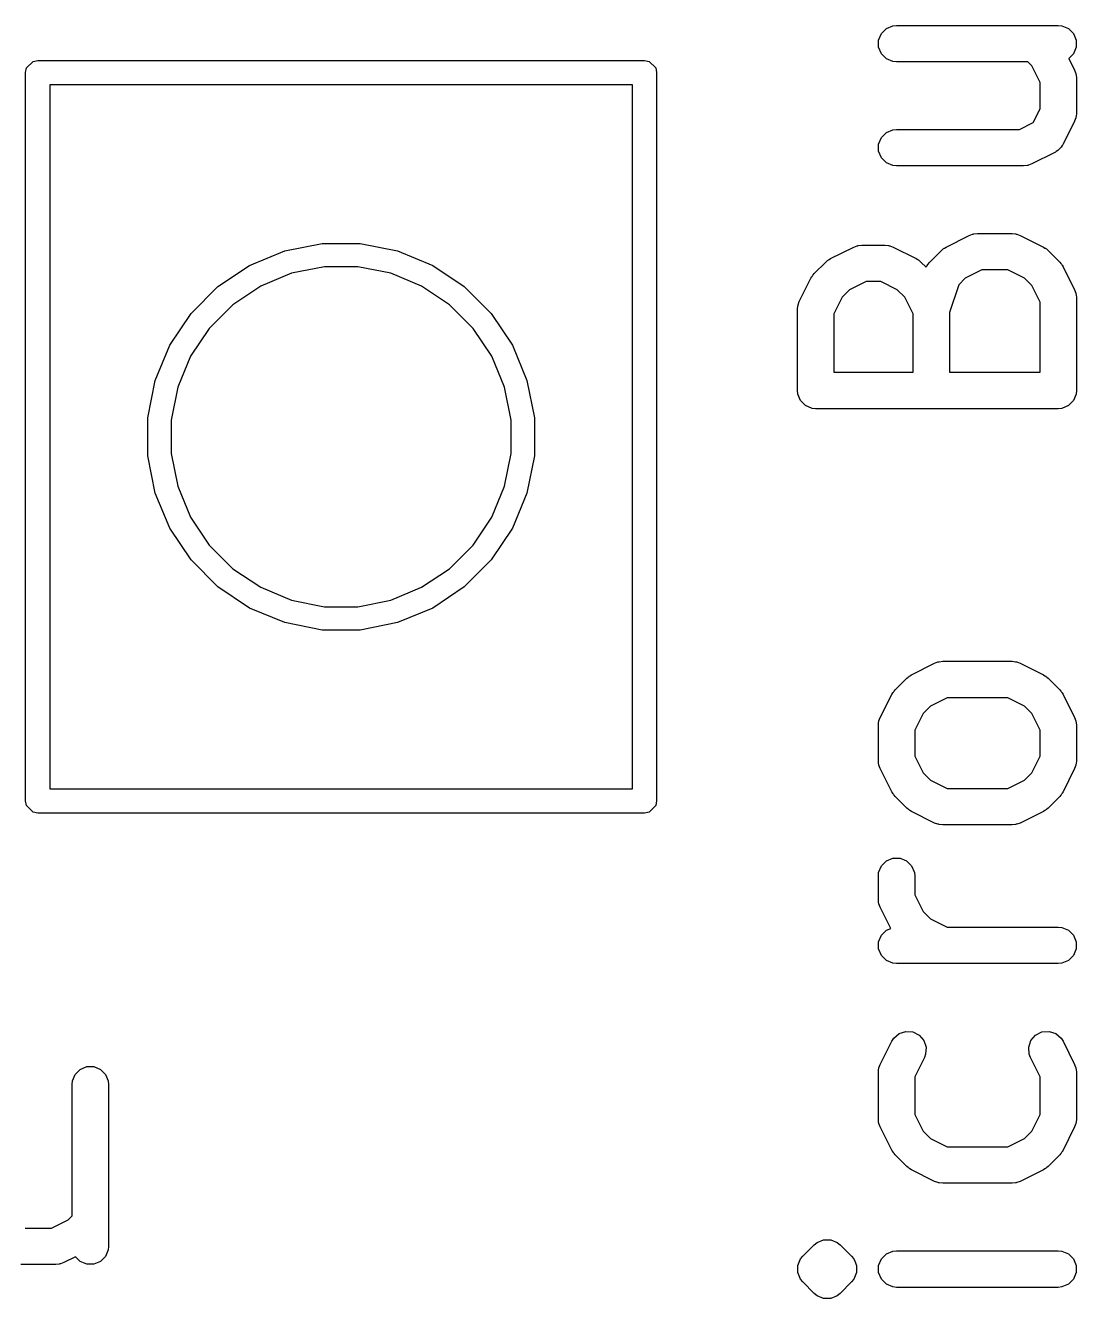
# Model space of a CAD drawing. Extents: x 0.58 to 7.69, y -5.21 to -0.56.
# Drawn here: x 4.8311 to 5.0016, y -1.9059 to -1.6994 of the extents above; entities that cross this region are included whole.
import ezdxf

# ---------------------------------------------------------------- set-up
doc = ezdxf.new("R2010")
doc.units = 0
doc.header["$MEASUREMENT"] = 0
doc.layers.add('BLACK', color=7, linetype='CONTINUOUS')

msp = doc.modelspace()

# ---------------------------------------------------------------- linework, layer by layer
at = {"layer": 'BLACK', "linetype": 'CONTINUOUS'}
for p, q in [((4.96947, -1.70182), (4.96991, -1.70076)), ((4.96991, -1.70076), (4.97073, -1.69994)), ((4.97073, -1.69994), (4.97179, -1.6995)), ((4.97179, -1.6995), (4.97237, -1.69945)), ((4.97237, -1.69945), (4.99861, -1.69945)), ((4.99861, -1.69945), (4.99919, -1.6995)), ((4.99919, -1.6995), (5.00026, -1.69994)), ((5.00026, -1.69994), (5.00107, -1.70076)), ((5.00107, -1.70076), (5.00151, -1.70182)), ((4.96947, -1.70298), (4.96947, -1.70182)), ((4.96991, -1.70404), (4.96947, -1.70298)), ((5.00151, -1.70298), (5.00107, -1.70404)), ((5.00151, -1.70182), (5.00151, -1.70298)), ((4.83232, -1.70527), (4.83307, -1.70512)), ((4.83307, -1.70512), (4.9315, -1.70512)), ((4.9315, -1.70512), (4.93225, -1.70527)), ((4.97073, -1.70485), (4.96991, -1.70404)), ((4.97179, -1.7053), (4.97073, -1.70485)), ((5.00107, -1.70404), (5.00031, -1.7048)), ((5.00031, -1.7048), (5.00126, -1.7067)), ((4.8311, -1.70709), (4.83125, -1.70633)), ((4.8311, -1.8252), (4.8311, -1.70709)), ((4.83125, -1.70633), (4.83232, -1.70527)), ((4.93225, -1.70527), (4.93331, -1.70633)), ((4.93331, -1.70633), (4.93346, -1.70709)), ((4.93346, -1.70709), (4.93346, -1.8252)), ((4.97237, -1.70535), (4.97179, -1.7053)), ((4.99364, -1.70535), (4.97237, -1.70535)), ((4.99431, -1.70602), (4.99364, -1.70535)), ((4.99566, -1.70872), (4.99431, -1.70602)), ((5.00126, -1.7067), (5.00146, -1.70724)), ((5.00146, -1.70724), (5.00147, -1.70735)), ((4.83504, -1.70906), (4.83504, -1.82323)), ((4.92953, -1.70906), (4.83504, -1.70906)), ((4.92953, -1.82323), (4.92953, -1.70906)), ((4.99566, -1.71295), (4.99566, -1.70872)), ((5.00147, -1.70735), (5.00151, -1.70745)), ((5.00151, -1.70745), (5.00157, -1.70802)), ((5.00157, -1.70802), (5.00157, -1.71365)), ((4.99454, -1.7152), (4.99566, -1.71295)), ((4.99229, -1.71632), (4.99454, -1.7152)), ((5.00126, -1.71497), (4.99938, -1.71872)), ((5.00146, -1.71443), (5.00126, -1.71497)), ((5.00147, -1.71432), (5.00146, -1.71443)), ((5.00151, -1.71422), (5.00147, -1.71432)), ((5.00157, -1.71365), (5.00151, -1.71422)), ((4.96947, -1.7187), (4.96991, -1.71763)), ((4.96991, -1.71763), (4.97073, -1.71682)), ((4.97073, -1.71682), (4.97179, -1.71638)), ((4.97179, -1.71638), (4.97237, -1.71632)), ((4.97237, -1.71632), (4.99229, -1.71632)), ((4.96947, -1.71985), (4.96947, -1.7187)), ((4.99879, -1.71945), (4.99855, -1.71973)), ((4.99907, -1.71921), (4.99879, -1.71945)), ((4.99926, -1.71892), (4.99907, -1.71921)), ((4.99931, -1.71886), (4.99926, -1.71892)), ((4.99932, -1.71881), (4.99931, -1.71886)), ((4.99938, -1.71872), (4.99932, -1.71881)), ((4.96991, -1.72091), (4.96947, -1.71985)), ((4.97073, -1.72173), (4.96991, -1.72091)), ((4.97179, -1.72217), (4.97073, -1.72173)), ((4.99806, -1.72004), (4.99431, -1.72191)), ((4.99816, -1.71998), (4.99806, -1.72004)), ((4.9982, -1.71996), (4.99816, -1.71998)), ((4.99826, -1.71991), (4.9982, -1.71996)), ((4.99855, -1.71973), (4.99826, -1.71991)), ((4.97237, -1.72223), (4.97179, -1.72217)), ((4.99299, -1.72223), (4.97237, -1.72223)), ((4.99357, -1.72217), (4.99299, -1.72223)), ((4.99366, -1.72213), (4.99357, -1.72217)), ((4.99377, -1.72212), (4.99366, -1.72213)), ((4.99431, -1.72191), (4.99377, -1.72212)), ((4.98042, -1.73538), (4.98417, -1.7335)), ((4.98417, -1.7335), (4.98471, -1.7333)), ((4.98471, -1.7333), (4.98482, -1.73329)), ((4.98482, -1.73329), (4.98492, -1.73325)), ((4.98492, -1.73325), (4.98549, -1.73319)), ((4.98549, -1.73319), (4.99112, -1.73319)), ((4.99112, -1.73319), (4.99169, -1.73325)), ((4.99169, -1.73325), (4.99179, -1.73329)), ((4.99179, -1.73329), (4.9919, -1.7333)), ((4.9919, -1.7333), (4.99244, -1.7335)), ((4.99244, -1.7335), (4.99619, -1.73538)), ((4.86744, -1.73836), (4.87314, -1.736)), ((4.87314, -1.736), (4.8792, -1.7348)), ((4.8792, -1.7348), (4.88537, -1.7348)), ((4.88537, -1.7348), (4.89143, -1.736)), ((4.89143, -1.736), (4.89713, -1.73836)), ((4.96167, -1.73725), (4.96542, -1.73538)), ((4.96542, -1.73538), (4.96596, -1.73517)), ((4.96596, -1.73517), (4.96607, -1.73516)), ((4.96607, -1.73516), (4.96617, -1.73512)), ((4.96617, -1.73512), (4.96674, -1.73507)), ((4.96674, -1.73507), (4.97049, -1.73507)), ((4.97049, -1.73507), (4.97107, -1.73512)), ((4.97107, -1.73512), (4.97117, -1.73516)), ((4.97117, -1.73516), (4.97127, -1.73517)), ((4.97127, -1.73517), (4.97181, -1.73538)), ((4.97181, -1.73538), (4.97556, -1.73725)), ((4.97778, -1.73781), (4.97965, -1.73593)), ((4.97965, -1.73593), (4.97988, -1.73575)), ((4.97988, -1.73575), (4.97993, -1.73569)), ((4.97993, -1.73569), (4.98002, -1.73563)), ((4.98002, -1.73563), (4.9801, -1.73557)), ((4.9801, -1.73557), (4.98017, -1.73554)), ((4.98017, -1.73554), (4.98042, -1.73538)), ((4.99619, -1.73538), (4.99643, -1.73554)), ((4.99643, -1.73554), (4.99651, -1.73557)), ((4.99651, -1.73557), (4.99659, -1.73563)), ((4.99659, -1.73563), (4.99668, -1.73569)), ((4.99668, -1.73569), (4.99673, -1.73575)), ((4.99673, -1.73575), (4.99695, -1.73593)), ((4.99695, -1.73593), (4.99883, -1.73781)), ((4.95903, -1.73968), (4.96091, -1.73781)), ((4.96091, -1.73781), (4.96113, -1.73762)), ((4.96113, -1.73762), (4.96118, -1.73756)), ((4.96118, -1.73756), (4.96127, -1.73751)), ((4.96127, -1.73751), (4.96135, -1.73744)), ((4.96135, -1.73744), (4.96143, -1.73741)), ((4.96143, -1.73741), (4.96167, -1.73725)), ((4.97556, -1.73725), (4.97581, -1.73741)), ((4.97581, -1.73741), (4.97588, -1.73744)), ((4.97588, -1.73744), (4.97596, -1.73751)), ((4.97596, -1.73751), (4.97605, -1.73756)), ((4.97605, -1.73756), (4.9761, -1.73762)), ((4.9761, -1.73762), (4.97633, -1.73781)), ((4.97633, -1.73781), (4.9772, -1.73867)), ((4.97737, -1.73835), (4.97741, -1.73825)), ((4.97741, -1.73825), (4.97778, -1.73781)), ((4.99883, -1.73781), (4.99901, -1.73803)), ((4.99901, -1.73803), (4.99907, -1.73808)), ((4.99907, -1.73808), (4.99913, -1.73817)), ((4.99913, -1.73817), (4.9992, -1.73825)), ((4.9992, -1.73825), (4.99923, -1.73833)), ((4.8623, -1.74179), (4.86744, -1.73836)), ((4.87424, -1.73964), (4.86923, -1.74172)), ((4.87957, -1.73858), (4.87424, -1.73964)), ((4.885, -1.73858), (4.87957, -1.73858)), ((4.89032, -1.73964), (4.885, -1.73858)), ((4.89534, -1.74172), (4.89032, -1.73964)), ((4.89713, -1.73836), (4.90226, -1.74179)), ((4.95848, -1.74045), (4.95863, -1.7402)), ((4.95863, -1.7402), (4.95866, -1.74013)), ((4.95866, -1.74013), (4.95873, -1.74005)), ((4.95873, -1.74005), (4.95879, -1.73996)), ((4.95879, -1.73996), (4.95885, -1.73991)), ((4.95885, -1.73991), (4.95903, -1.73968)), ((4.9772, -1.73867), (4.9773, -1.73843)), ((4.9773, -1.73843), (4.97737, -1.73835)), ((4.98619, -1.7391), (4.98349, -1.74045)), ((4.99042, -1.7391), (4.98619, -1.7391)), ((4.99312, -1.74045), (4.99042, -1.7391)), ((4.99923, -1.73833), (4.99938, -1.73857)), ((4.99938, -1.73857), (5.00126, -1.74232)), ((4.85794, -1.74616), (4.8623, -1.74179)), ((4.86923, -1.74172), (4.86472, -1.74474)), ((4.89985, -1.74474), (4.89534, -1.74172)), ((4.90226, -1.74179), (4.90663, -1.74616)), ((4.9566, -1.7442), (4.95848, -1.74045)), ((4.96474, -1.74232), (4.96355, -1.74352)), ((4.96744, -1.74097), (4.96474, -1.74232)), ((4.9698, -1.74097), (4.96744, -1.74097)), ((4.97249, -1.74232), (4.9698, -1.74097)), ((4.97369, -1.74352), (4.97249, -1.74232)), ((4.98245, -1.74149), (4.98095, -1.746)), ((4.98349, -1.74045), (4.98245, -1.74149)), ((4.99431, -1.74164), (4.99312, -1.74045)), ((4.99566, -1.74434), (4.99431, -1.74164)), ((5.00126, -1.74232), (5.00146, -1.74286)), ((4.9564, -1.74474), (4.9566, -1.7442)), ((4.96355, -1.74352), (4.9622, -1.74622)), ((4.97504, -1.74622), (4.97369, -1.74352)), ((4.99566, -1.75569), (4.99566, -1.74434)), ((5.00146, -1.74286), (5.00147, -1.74297)), ((5.00147, -1.74297), (5.00151, -1.74307)), ((5.00151, -1.74307), (5.00157, -1.74364)), ((5.00157, -1.74364), (5.00157, -1.75864)), ((4.85451, -1.75129), (4.85794, -1.74616)), ((4.86472, -1.74474), (4.86088, -1.74857)), ((4.90369, -1.74857), (4.89985, -1.74474)), ((4.90663, -1.74616), (4.91006, -1.75129)), ((4.95629, -1.74552), (4.95635, -1.74494)), ((4.95629, -1.75864), (4.95629, -1.74552)), ((4.95635, -1.74494), (4.95639, -1.74485)), ((4.95639, -1.74485), (4.9564, -1.74474)), ((4.9622, -1.74622), (4.9622, -1.75569)), ((4.97504, -1.75569), (4.97504, -1.74622)), ((4.98095, -1.746), (4.98095, -1.75569)), ((4.86088, -1.74857), (4.85786, -1.75309)), ((4.90671, -1.75309), (4.90369, -1.74857)), ((4.85214, -1.757), (4.85451, -1.75129)), ((4.91006, -1.75129), (4.91242, -1.757)), ((4.85786, -1.75309), (4.85578, -1.7581)), ((4.90878, -1.7581), (4.90671, -1.75309)), ((4.9622, -1.75569), (4.97504, -1.75569)), ((4.98095, -1.75569), (4.99566, -1.75569)), ((4.85094, -1.76305), (4.85214, -1.757)), ((4.85578, -1.7581), (4.85472, -1.76343)), ((4.90984, -1.76343), (4.90878, -1.7581)), ((4.91242, -1.757), (4.91363, -1.76305)), ((4.95635, -1.75922), (4.95629, -1.75864)), ((5.00157, -1.75864), (5.00151, -1.75922)), ((4.95679, -1.76028), (4.95635, -1.75922)), ((4.9576, -1.7611), (4.95679, -1.76028)), ((5.00107, -1.76028), (5.00026, -1.7611)), ((5.00151, -1.75922), (5.00107, -1.76028)), ((4.85094, -1.76343), (4.85094, -1.76305)), ((4.91363, -1.76305), (4.91363, -1.76923)), ((4.95867, -1.76154), (4.9576, -1.7611)), ((4.95924, -1.7616), (4.95867, -1.76154)), ((4.99861, -1.7616), (4.95924, -1.7616)), ((4.99919, -1.76154), (4.99861, -1.7616)), ((5.00026, -1.7611), (4.99919, -1.76154)), ((4.85094, -1.76923), (4.85094, -1.76343)), ((4.85472, -1.76343), (4.85472, -1.76886)), ((4.90984, -1.76886), (4.90984, -1.76343)), ((4.85214, -1.77528), (4.85094, -1.76923)), ((4.85472, -1.76886), (4.85578, -1.77418)), ((4.90878, -1.77418), (4.90984, -1.76886)), ((4.91363, -1.76923), (4.91242, -1.77528)), ((4.85451, -1.78099), (4.85214, -1.77528)), ((4.85578, -1.77418), (4.85786, -1.7792)), ((4.90671, -1.7792), (4.90878, -1.77418)), ((4.91242, -1.77528), (4.91006, -1.78099)), ((4.85786, -1.7792), (4.86088, -1.78371)), ((4.90369, -1.78371), (4.90671, -1.7792)), ((4.85794, -1.78612), (4.85451, -1.78099)), ((4.91006, -1.78099), (4.90663, -1.78612)), ((4.86088, -1.78371), (4.86472, -1.78755)), ((4.89985, -1.78755), (4.90369, -1.78371)), ((4.8623, -1.79049), (4.85794, -1.78612)), ((4.86472, -1.78755), (4.86923, -1.79056)), ((4.89534, -1.79056), (4.89985, -1.78755)), ((4.90663, -1.78612), (4.90226, -1.79049)), ((4.86744, -1.79392), (4.8623, -1.79049)), ((4.86923, -1.79056), (4.87424, -1.79264)), ((4.89032, -1.79264), (4.89534, -1.79056)), ((4.90226, -1.79049), (4.89713, -1.79392)), ((4.87314, -1.79628), (4.86744, -1.79392)), ((4.87424, -1.79264), (4.87957, -1.7937)), ((4.87957, -1.7937), (4.885, -1.7937)), ((4.885, -1.7937), (4.89032, -1.79264)), ((4.89713, -1.79392), (4.89143, -1.79628)), ((4.8792, -1.79749), (4.87314, -1.79628)), ((4.88537, -1.79749), (4.8792, -1.79749)), ((4.89143, -1.79628), (4.88537, -1.79749)), ((4.9748, -1.80475), (4.97855, -1.80287)), ((4.97855, -1.80287), (4.97909, -1.80266)), ((4.97909, -1.80266), (4.97919, -1.80266)), ((4.97919, -1.80266), (4.97929, -1.80262)), ((4.97929, -1.80262), (4.97987, -1.80256)), ((4.97987, -1.80256), (4.99112, -1.80256)), ((4.99112, -1.80256), (4.99169, -1.80262)), ((4.99169, -1.80262), (4.99179, -1.80266)), ((4.99179, -1.80266), (4.9919, -1.80266)), ((4.9919, -1.80266), (4.99244, -1.80287)), ((4.99244, -1.80287), (4.99619, -1.80475)), ((4.97216, -1.80717), (4.97403, -1.8053)), ((4.97403, -1.8053), (4.97426, -1.80511)), ((4.97426, -1.80511), (4.97431, -1.80505)), ((4.97431, -1.80505), (4.9744, -1.805)), ((4.9744, -1.805), (4.97448, -1.80493)), ((4.97448, -1.80493), (4.97455, -1.8049)), ((4.97455, -1.8049), (4.9748, -1.80475)), ((4.99619, -1.80475), (4.99643, -1.8049)), ((4.99643, -1.8049), (4.99651, -1.80493)), ((4.99651, -1.80493), (4.99659, -1.805)), ((4.99659, -1.805), (4.99668, -1.80505)), ((4.99668, -1.80505), (4.99673, -1.80511)), ((4.99673, -1.80511), (4.99695, -1.8053)), ((4.99695, -1.8053), (4.99883, -1.80717)), ((4.96973, -1.81169), (4.9716, -1.80794)), ((4.9716, -1.80794), (4.97176, -1.80769)), ((4.97176, -1.80769), (4.97179, -1.80762)), ((4.97179, -1.80762), (4.97185, -1.80754)), ((4.97185, -1.80754), (4.97191, -1.80745)), ((4.97191, -1.80745), (4.97197, -1.8074)), ((4.97197, -1.8074), (4.97216, -1.80717)), ((4.98056, -1.80846), (4.97787, -1.80981)), ((4.99042, -1.80846), (4.98056, -1.80846)), ((4.99312, -1.80981), (4.99042, -1.80846)), ((4.99883, -1.80717), (4.99901, -1.8074)), ((4.99901, -1.8074), (4.99907, -1.80745)), ((4.99907, -1.80745), (4.99913, -1.80754)), ((4.99913, -1.80754), (4.9992, -1.80762)), ((4.9992, -1.80762), (4.99923, -1.80769)), ((4.99923, -1.80769), (4.99938, -1.80794)), ((4.99938, -1.80794), (5.00126, -1.81169)), ((4.97787, -1.80981), (4.97667, -1.81101)), ((4.99431, -1.81101), (4.99312, -1.80981)), ((4.96942, -1.81301), (4.96947, -1.81243)), ((4.96947, -1.81243), (4.96951, -1.81234)), ((4.96951, -1.81234), (4.96952, -1.81223)), ((4.96952, -1.81223), (4.96973, -1.81169)), ((4.97667, -1.81101), (4.97532, -1.81371)), ((4.99566, -1.81371), (4.99431, -1.81101)), ((5.00126, -1.81169), (5.00146, -1.81223)), ((5.00146, -1.81223), (5.00147, -1.81234)), ((5.00147, -1.81234), (5.00151, -1.81243)), ((5.00151, -1.81243), (5.00157, -1.81301)), ((4.96942, -1.81864), (4.96942, -1.81301)), ((4.97532, -1.81371), (4.97532, -1.81794)), ((4.99566, -1.81794), (4.99566, -1.81371)), ((5.00157, -1.81301), (5.00157, -1.81864)), ((4.96947, -1.81921), (4.96942, -1.81864)), ((4.97532, -1.81794), (4.97667, -1.82064)), ((4.99431, -1.82064), (4.99566, -1.81794)), ((5.00157, -1.81864), (5.00151, -1.81921)), ((4.96951, -1.81931), (4.96947, -1.81921)), ((4.96952, -1.81942), (4.96951, -1.81931)), ((4.96973, -1.81996), (4.96952, -1.81942)), ((4.9716, -1.82371), (4.96973, -1.81996)), ((4.97667, -1.82064), (4.97787, -1.82183)), ((4.99312, -1.82183), (4.99431, -1.82064)), ((5.00126, -1.81996), (4.99938, -1.82371)), ((5.00146, -1.81942), (5.00126, -1.81996)), ((5.00147, -1.81931), (5.00146, -1.81942)), ((5.00151, -1.81921), (5.00147, -1.81931)), ((4.97787, -1.82183), (4.98056, -1.82318)), ((4.99042, -1.82318), (4.99312, -1.82183)), ((4.83504, -1.82323), (4.92953, -1.82323)), ((4.97176, -1.82395), (4.9716, -1.82371)), ((4.97179, -1.82403), (4.97176, -1.82395)), ((4.97185, -1.82411), (4.97179, -1.82403)), ((4.97191, -1.8242), (4.97185, -1.82411)), ((4.97197, -1.82425), (4.97191, -1.8242)), ((4.97216, -1.82447), (4.97197, -1.82425)), ((4.97403, -1.82635), (4.97216, -1.82447)), ((4.98056, -1.82318), (4.99042, -1.82318)), ((4.99883, -1.82447), (4.99695, -1.82635)), ((4.99901, -1.82425), (4.99883, -1.82447)), ((4.99907, -1.8242), (4.99901, -1.82425)), ((4.99913, -1.82411), (4.99907, -1.8242)), ((4.9992, -1.82403), (4.99913, -1.82411)), ((4.99923, -1.82395), (4.9992, -1.82403)), ((4.99938, -1.82371), (4.99923, -1.82395)), ((4.83125, -1.82595), (4.8311, -1.8252)), ((4.83232, -1.82702), (4.83125, -1.82595)), ((4.83307, -1.82717), (4.83232, -1.82702)), ((4.93225, -1.82702), (4.9315, -1.82717)), ((4.93331, -1.82595), (4.93225, -1.82702)), ((4.93346, -1.8252), (4.93331, -1.82595)), ((4.97426, -1.82653), (4.97403, -1.82635)), ((4.97431, -1.82659), (4.97426, -1.82653)), ((4.9744, -1.82665), (4.97431, -1.82659)), ((4.97448, -1.82671), (4.9744, -1.82665)), ((4.97455, -1.82674), (4.97448, -1.82671)), ((4.9748, -1.8269), (4.97455, -1.82674)), ((4.97855, -1.82878), (4.9748, -1.8269)), ((4.99619, -1.8269), (4.99244, -1.82878)), ((4.99643, -1.82674), (4.99619, -1.8269)), ((4.99651, -1.82671), (4.99643, -1.82674)), ((4.99659, -1.82665), (4.99651, -1.82671)), ((4.99668, -1.82659), (4.99659, -1.82665)), ((4.99673, -1.82653), (4.99668, -1.82659)), ((4.99695, -1.82635), (4.99673, -1.82653)), ((4.9315, -1.82717), (4.83307, -1.82717)), ((4.97909, -1.82898), (4.97855, -1.82878)), ((4.97919, -1.82899), (4.97909, -1.82898)), ((4.97929, -1.82903), (4.97919, -1.82899)), ((4.97987, -1.82909), (4.97929, -1.82903)), ((4.99112, -1.82909), (4.97987, -1.82909)), ((4.99169, -1.82903), (4.99112, -1.82909)), ((4.99179, -1.82899), (4.99169, -1.82903)), ((4.9919, -1.82898), (4.99179, -1.82899)), ((4.99244, -1.82878), (4.9919, -1.82898)), ((4.96991, -1.83574), (4.97073, -1.83493)), ((4.97073, -1.83493), (4.97179, -1.83449)), ((4.97179, -1.83449), (4.97294, -1.83449)), ((4.97294, -1.83449), (4.97401, -1.83493)), ((4.97401, -1.83493), (4.97482, -1.83574)), ((4.96942, -1.83738), (4.96947, -1.83681)), ((4.96942, -1.84113), (4.96942, -1.83738)), ((4.96947, -1.83681), (4.96991, -1.83574)), ((4.97482, -1.83574), (4.97526, -1.83681)), ((4.97526, -1.83681), (4.97532, -1.83738)), ((4.97532, -1.83738), (4.97532, -1.84044)), ((4.96947, -1.84171), (4.96942, -1.84113)), ((4.97532, -1.84044), (4.97667, -1.84313)), ((4.96951, -1.84181), (4.96947, -1.84171)), ((4.96952, -1.84191), (4.96951, -1.84181)), ((4.96973, -1.84245), (4.96952, -1.84191)), ((4.97144, -1.84588), (4.96973, -1.84245)), ((4.97667, -1.84313), (4.97787, -1.84433)), ((4.97787, -1.84433), (4.98056, -1.84568)), ((4.96947, -1.84806), (4.96991, -1.84699)), ((4.96991, -1.84699), (4.97073, -1.84618)), ((4.97073, -1.84618), (4.97144, -1.84588)), ((4.98056, -1.84568), (4.99861, -1.84568)), ((4.99861, -1.84568), (4.99919, -1.84574)), ((4.99919, -1.84574), (5.00026, -1.84618)), ((5.00026, -1.84618), (5.00107, -1.84699)), ((5.00107, -1.84699), (5.00151, -1.84806)), ((4.96947, -1.84921), (4.96947, -1.84806)), ((4.96991, -1.85027), (4.96947, -1.84921)), ((5.00151, -1.84921), (5.00107, -1.85027)), ((5.00151, -1.84806), (5.00151, -1.84921)), ((4.97073, -1.85109), (4.96991, -1.85027)), ((4.97179, -1.85153), (4.97073, -1.85109)), ((4.97237, -1.85158), (4.97179, -1.85153)), ((4.99861, -1.85158), (4.97237, -1.85158)), ((4.99919, -1.85153), (4.99861, -1.85158)), ((5.00026, -1.85109), (4.99919, -1.85153)), ((5.00107, -1.85027), (5.00026, -1.85109)), ((4.96973, -1.86793), (4.9716, -1.86418)), ((4.9716, -1.86418), (4.97191, -1.86369)), ((4.97191, -1.86369), (4.97278, -1.86294)), ((4.97278, -1.86294), (4.97387, -1.86257)), ((4.97387, -1.86257), (4.97502, -1.86266)), ((4.97502, -1.86266), (4.97605, -1.86317)), ((4.97605, -1.86317), (4.97681, -1.86404)), ((4.97681, -1.86404), (4.97717, -1.86514)), ((4.99381, -1.86514), (4.99417, -1.86404)), ((4.99417, -1.86404), (4.99493, -1.86317)), ((4.99493, -1.86317), (4.99596, -1.86266)), ((4.99596, -1.86266), (4.99711, -1.86257)), ((4.99711, -1.86257), (4.9982, -1.86294)), ((4.9982, -1.86294), (4.99907, -1.86369)), ((4.99907, -1.86369), (4.99938, -1.86418)), ((4.99938, -1.86418), (5.00126, -1.86793)), ((4.97709, -1.86628), (4.97688, -1.86682)), ((4.97717, -1.86514), (4.97709, -1.86628)), ((4.99389, -1.86628), (4.99381, -1.86514)), ((4.9941, -1.86682), (4.99389, -1.86628)), ((4.83996, -1.86873), (4.84102, -1.86829)), ((4.84102, -1.86829), (4.84218, -1.86829)), ((4.84218, -1.86829), (4.84324, -1.86873)), ((4.96952, -1.86847), (4.96973, -1.86793)), ((4.97688, -1.86682), (4.97532, -1.86995)), ((4.99566, -1.86995), (4.9941, -1.86682)), ((5.00126, -1.86793), (5.00146, -1.86847)), ((4.83871, -1.87061), (4.83915, -1.86955)), ((4.83915, -1.86955), (4.83996, -1.86873)), ((4.84324, -1.86873), (4.84406, -1.86955)), ((4.84406, -1.86955), (4.8445, -1.87061)), ((4.96942, -1.86925), (4.96947, -1.86868)), ((4.96942, -1.87675), (4.96942, -1.86925)), ((4.96947, -1.86868), (4.96951, -1.86858)), ((4.96951, -1.86858), (4.96952, -1.86847)), ((4.97532, -1.86995), (4.97532, -1.87606)), ((4.99566, -1.87606), (4.99566, -1.86995)), ((5.00146, -1.86847), (5.00147, -1.86858)), ((5.00147, -1.86858), (5.00151, -1.86868)), ((5.00151, -1.86868), (5.00157, -1.86925)), ((5.00157, -1.86925), (5.00157, -1.87675)), ((4.83865, -1.87119), (4.83871, -1.87061)), ((4.83865, -1.89246), (4.83865, -1.87119)), ((4.8445, -1.87061), (4.84455, -1.87119)), ((4.84455, -1.87119), (4.84455, -1.89743)), ((4.97532, -1.87606), (4.97667, -1.87875)), ((4.99431, -1.87875), (4.99566, -1.87606)), ((4.96947, -1.87733), (4.96942, -1.87675)), ((4.96951, -1.87743), (4.96947, -1.87733)), ((4.96952, -1.87753), (4.96951, -1.87743)), ((4.96973, -1.87807), (4.96952, -1.87753)), ((4.9716, -1.88182), (4.96973, -1.87807)), ((5.00126, -1.87807), (4.99938, -1.88182)), ((5.00146, -1.87753), (5.00126, -1.87807)), ((5.00147, -1.87743), (5.00146, -1.87753)), ((5.00151, -1.87733), (5.00147, -1.87743)), ((5.00157, -1.87675), (5.00151, -1.87733)), ((4.97667, -1.87875), (4.97787, -1.87995)), ((4.97787, -1.87995), (4.98056, -1.8813)), ((4.99042, -1.8813), (4.99312, -1.87995)), ((4.99312, -1.87995), (4.99431, -1.87875)), ((4.97176, -1.88207), (4.9716, -1.88182)), ((4.97179, -1.88214), (4.97176, -1.88207)), ((4.97185, -1.88222), (4.97179, -1.88214)), ((4.97191, -1.88231), (4.97185, -1.88222)), ((4.97197, -1.88236), (4.97191, -1.88231)), ((4.97216, -1.88259), (4.97197, -1.88236)), ((4.97403, -1.88447), (4.97216, -1.88259)), ((4.98056, -1.8813), (4.99042, -1.8813)), ((4.99883, -1.88259), (4.99695, -1.88447)), ((4.99901, -1.88236), (4.99883, -1.88259)), ((4.99907, -1.88231), (4.99901, -1.88236)), ((4.99913, -1.88222), (4.99907, -1.88231)), ((4.9992, -1.88214), (4.99913, -1.88222)), ((4.99923, -1.88207), (4.9992, -1.88214)), ((4.99938, -1.88182), (4.99923, -1.88207)), ((4.97426, -1.88465), (4.97403, -1.88447)), ((4.97431, -1.88471), (4.97426, -1.88465)), ((4.9744, -1.88477), (4.97431, -1.88471)), ((4.97448, -1.88483), (4.9744, -1.88477)), ((4.97455, -1.88486), (4.97448, -1.88483)), ((4.9748, -1.88502), (4.97455, -1.88486)), ((4.99643, -1.88486), (4.99619, -1.88502)), ((4.99651, -1.88483), (4.99643, -1.88486)), ((4.99659, -1.88477), (4.99651, -1.88483)), ((4.99668, -1.88471), (4.99659, -1.88477)), ((4.99673, -1.88465), (4.99668, -1.88471)), ((4.99695, -1.88447), (4.99673, -1.88465)), ((4.97855, -1.88689), (4.9748, -1.88502)), ((4.97909, -1.8871), (4.97855, -1.88689)), ((4.99244, -1.88689), (4.9919, -1.8871)), ((4.99619, -1.88502), (4.99244, -1.88689)), ((4.97919, -1.88711), (4.97909, -1.8871)), ((4.97929, -1.88715), (4.97919, -1.88711)), ((4.97987, -1.8872), (4.97929, -1.88715)), ((4.99112, -1.8872), (4.97987, -1.8872)), ((4.99169, -1.88715), (4.99112, -1.8872)), ((4.99179, -1.88711), (4.99169, -1.88715)), ((4.9919, -1.8871), (4.99179, -1.88711)), ((4.83528, -1.89448), (4.83798, -1.89313)), ((4.83798, -1.89313), (4.83865, -1.89246)), ((4.83105, -1.89448), (4.83528, -1.89448)), ((4.95716, -1.89904), (4.95903, -1.89716)), ((4.95903, -1.89716), (4.95948, -1.89679)), ((4.95948, -1.89679), (4.96054, -1.89635)), ((4.96054, -1.89635), (4.9617, -1.89635)), ((4.9617, -1.89635), (4.96276, -1.89679)), ((4.96276, -1.89679), (4.96321, -1.89716)), ((4.96321, -1.89716), (4.96508, -1.89904)), ((4.8392, -1.89913), (4.8373, -1.90007)), ((4.83996, -1.89989), (4.8392, -1.89913)), ((4.84406, -1.89907), (4.84324, -1.89989)), ((4.8445, -1.89801), (4.84406, -1.89907)), ((4.84455, -1.89743), (4.8445, -1.89801)), ((4.95679, -1.89948), (4.95716, -1.89904)), ((4.96508, -1.89904), (4.96545, -1.89948)), ((4.96991, -1.89948), (4.97073, -1.89867)), ((4.97073, -1.89867), (4.97179, -1.89823)), ((4.97179, -1.89823), (4.97237, -1.89817)), ((4.97237, -1.89817), (4.99861, -1.89817)), ((4.99861, -1.89817), (4.99919, -1.89823)), ((4.99919, -1.89823), (5.00026, -1.89867)), ((5.00026, -1.89867), (5.00107, -1.89948)), ((4.83598, -1.90039), (4.83035, -1.90039)), ((4.83655, -1.90033), (4.83598, -1.90039)), ((4.83665, -1.90029), (4.83655, -1.90033)), ((4.83676, -1.90028), (4.83665, -1.90029)), ((4.8373, -1.90007), (4.83676, -1.90028)), ((4.84102, -1.90033), (4.83996, -1.89989)), ((4.84218, -1.90033), (4.84102, -1.90033)), ((4.84324, -1.89989), (4.84218, -1.90033)), ((4.95635, -1.90055), (4.95679, -1.89948)), ((4.95635, -1.9017), (4.95635, -1.90055)), ((4.96545, -1.89948), (4.96559, -1.89983)), ((4.96559, -1.89983), (4.96589, -1.90055)), ((4.96589, -1.90055), (4.96589, -1.9017)), ((4.96947, -1.90055), (4.96991, -1.89948)), ((4.96947, -1.9017), (4.96947, -1.90055)), ((5.00107, -1.89948), (5.00151, -1.90055)), ((5.00151, -1.90055), (5.00151, -1.9017)), ((4.95679, -1.90277), (4.95635, -1.9017)), ((4.95716, -1.90321), (4.95679, -1.90277)), ((4.95903, -1.90509), (4.95716, -1.90321)), ((4.96508, -1.90321), (4.96321, -1.90509)), ((4.96545, -1.90277), (4.96508, -1.90321)), ((4.96589, -1.9017), (4.96545, -1.90277)), ((4.96991, -1.90277), (4.96947, -1.9017)), ((4.97073, -1.90358), (4.96991, -1.90277)), ((5.00107, -1.90277), (5.00026, -1.90358)), ((5.00151, -1.9017), (5.00107, -1.90277)), ((4.95948, -1.90545), (4.95903, -1.90509)), ((4.96054, -1.9059), (4.95948, -1.90545)), ((4.96276, -1.90545), (4.9617, -1.9059)), ((4.96321, -1.90509), (4.96276, -1.90545)), ((4.97179, -1.90402), (4.97073, -1.90358)), ((4.97237, -1.90408), (4.97179, -1.90402)), ((4.99861, -1.90408), (4.97237, -1.90408)), ((4.99919, -1.90402), (4.99861, -1.90408)), ((5.00026, -1.90358), (4.99919, -1.90402)), ((4.9617, -1.9059), (4.96054, -1.9059)), ((4.96054, -1.9059), (4.96054, -1.9059))]:
    msp.add_line(p, q, dxfattribs=at)

doc.saveas('drawing.dxf')
